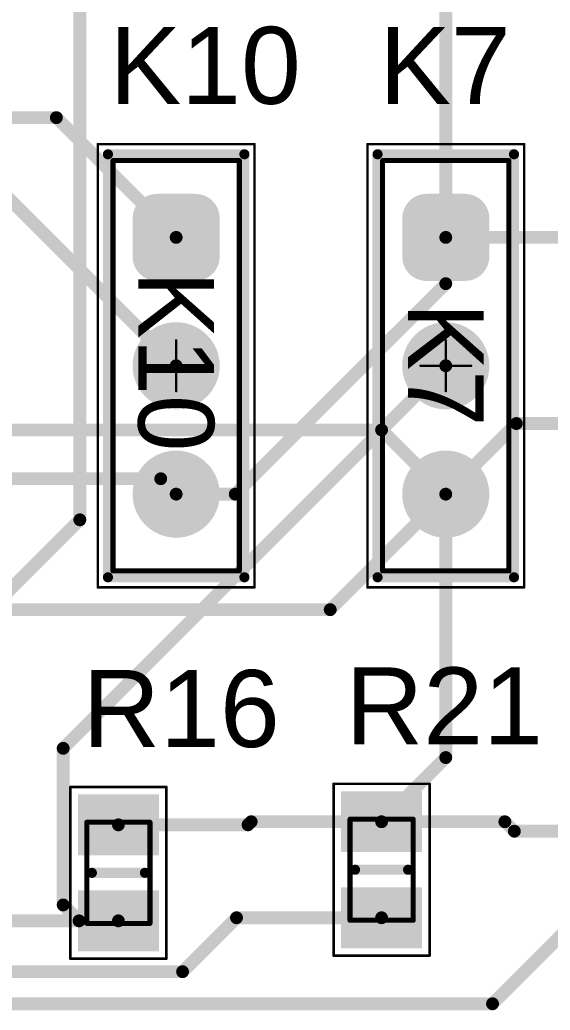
# Model space of a CAD drawing. Header units: millimetres. Extents: x 0.4 to 91.7, y 1.2 to 85.6.
# Drawn here: x 53.42 to 63.91, y 1.47 to 21.07 of the extents above; entities that cross this region are included whole.
import ezdxf

# ---------------------------------------------------------------- set-up
doc = ezdxf.new("R2010")
doc.units = ezdxf.units.MM
for name, color, linetype in [('BottomLayer', 5, 'Continuous'), ('BottomSolder', 6, 'Continuous'), ('Mechanical11', 56, 'Continuous'), ('Mechanical13', 56, 'Continuous'), ('Mechanical15', 56, 'Continuous'), ('Mechanical2', 216, 'Continuous'), ('Mechanical3', 76, 'Continuous'), ('MultiLayer', 9, 'Continuous'), ('PadHoleLayer', 156, 'Continuous'), ('TopLayer', 1, 'Continuous'), ('TopOverlay', 2, 'Continuous'), ('TopPaste', 8, 'Continuous'), ('TopSolder', 216, 'Continuous')]:
    doc.layers.add(name, color=color, linetype=linetype)
doc.styles.add('Arial', font='arial.ttf', dxfattribs={"height": 0.2})

# ---------------------------------------------------------------- blocks, each defined once
blk = doc.blocks.new('0805_9')
at = {"layer": 'TopLayer'}
for points in [[(-1.45, -0.7), (-1.45, 0.7), (-0.45, 0.7), (-0.45, -0.7)], [(0.45, -0.7), (0.45, 0.7), (1.45, 0.7), (1.45, -0.7)]]:
    blk.add_hatch(color=1, dxfattribs=at).paths.add_polyline_path(points)
at = {"layer": 'TopPaste'}
for points in [[(-1.45, -0.7), (-1.45, 0.7), (-0.45, 0.7), (-0.45, -0.7)], [(0.45, -0.7), (0.45, 0.7), (1.45, 0.7), (1.45, -0.7)]]:
    blk.add_hatch(color=8, dxfattribs=at).paths.add_polyline_path(points)
at = {"layer": 'TopSolder'}
for points in [[(-1.552, -0.802), (-1.552, 0.802), (-0.348, 0.802), (-0.348, -0.802)], [(0.348, -0.802), (0.348, 0.802), (1.552, 0.802), (1.552, -0.802)]]:
    blk.add_hatch(color=216, dxfattribs=at).paths.add_polyline_path(points)
at = {"layer": 'Mechanical13', "const_width": 0.1}
for points in [[(1, 0.625), (-1, 0.625)], [(-1, -0.625), (-1, 0.625)], [(1, -0.625), (1, 0.625)], [(1, -0.625), (-1, -0.625)]]:
    blk.add_lwpolyline(points, dxfattribs=at)
at = {"layer": 'Mechanical13', "const_width": 0.05}
for points in [[(-1.025, 0.625, 1), (-0.975, 0.625, 1)], [(-1.025, 0.625, 1), (-0.975, 0.625, 1)], [(0.975, 0.625, 1), (1.025, 0.625, 1)], [(0.975, 0.625, 1), (1.025, 0.625, 1)], [(-1.025, -0.625, 1), (-0.975, -0.625, 1)], [(-1.025, -0.625, 1), (-0.975, -0.625, 1)], [(0.975, -0.625, 1), (1.025, -0.625, 1)], [(0.975, -0.625, 1), (1.025, -0.625, 1)]]:
    blk.add_lwpolyline(points, format="xyb", close=True, dxfattribs=at)
at = {"layer": 'Mechanical15', "const_width": 0.05}
for points in [[(1.7, 0.95), (-1.7, 0.95)], [(-1.7, -0.95), (-1.7, 0.95)], [(1.7, -0.95), (1.7, 0.95)], [(1.7, -0.95), (-1.7, -0.95)]]:
    blk.add_lwpolyline(points, dxfattribs=at)
at = {"layer": 'Mechanical15', "const_width": 0.025}
for points in [[(-1.713, 0.95, 1), (-1.688, 0.95, 1)], [(-1.713, 0.95, 1), (-1.688, 0.95, 1)], [(1.688, 0.95, 1), (1.713, 0.95, 1)], [(1.688, 0.95, 1), (1.713, 0.95, 1)], [(-1.713, -0.95, 1), (-1.688, -0.95, 1)], [(-1.713, -0.95, 1), (-1.688, -0.95, 1)], [(1.688, -0.95, 1), (1.713, -0.95, 1)], [(1.688, -0.95, 1), (1.713, -0.95, 1)]]:
    blk.add_lwpolyline(points, format="xyb", close=True, dxfattribs=at)
at = {"layer": 'TopOverlay', "const_width": 0.2}
blk.add_lwpolyline([(0, -0.525), (0, 0.525)], dxfattribs=at)
at = {"layer": 'TopOverlay', "const_width": 0.1}
for points in [[(-0.05, 0.525, 1), (0.05, 0.525, 1)], [(-0.05, -0.525, 1), (0.05, -0.525, 1)]]:
    blk.add_lwpolyline(points, format="xyb", close=True, dxfattribs=at)
blk = doc.blocks.new('0805_14')
at = {"layer": 'TopLayer'}
for points in [[(-1.45, -0.7), (-1.45, 0.7), (-0.45, 0.7), (-0.45, -0.7)], [(0.45, -0.7), (0.45, 0.7), (1.45, 0.7), (1.45, -0.7)]]:
    blk.add_hatch(color=1, dxfattribs=at).paths.add_polyline_path(points)
at = {"layer": 'TopPaste'}
for points in [[(-1.45, -0.7), (-1.45, 0.7), (-0.45, 0.7), (-0.45, -0.7)], [(0.45, -0.7), (0.45, 0.7), (1.45, 0.7), (1.45, -0.7)]]:
    blk.add_hatch(color=8, dxfattribs=at).paths.add_polyline_path(points)
at = {"layer": 'TopSolder'}
for points in [[(-1.552, -0.802), (-1.552, 0.802), (-0.348, 0.802), (-0.348, -0.802)], [(0.348, -0.802), (0.348, 0.802), (1.552, 0.802), (1.552, -0.802)]]:
    blk.add_hatch(color=216, dxfattribs=at).paths.add_polyline_path(points)
at = {"layer": 'Mechanical13', "const_width": 0.1}
for points in [[(1, 0.625), (-1, 0.625)], [(-1, -0.625), (-1, 0.625)], [(1, -0.625), (1, 0.625)], [(1, -0.625), (-1, -0.625)]]:
    blk.add_lwpolyline(points, dxfattribs=at)
at = {"layer": 'Mechanical13', "const_width": 0.05}
for points in [[(-1.025, 0.625, 1), (-0.975, 0.625, 1)], [(-1.025, 0.625, 1), (-0.975, 0.625, 1)], [(0.975, 0.625, 1), (1.025, 0.625, 1)], [(0.975, 0.625, 1), (1.025, 0.625, 1)], [(-1.025, -0.625, 1), (-0.975, -0.625, 1)], [(-1.025, -0.625, 1), (-0.975, -0.625, 1)], [(0.975, -0.625, 1), (1.025, -0.625, 1)], [(0.975, -0.625, 1), (1.025, -0.625, 1)]]:
    blk.add_lwpolyline(points, format="xyb", close=True, dxfattribs=at)
at = {"layer": 'Mechanical15', "const_width": 0.05}
for points in [[(1.7, 0.95), (-1.7, 0.95)], [(-1.7, -0.95), (-1.7, 0.95)], [(1.7, -0.95), (1.7, 0.95)], [(1.7, -0.95), (-1.7, -0.95)]]:
    blk.add_lwpolyline(points, dxfattribs=at)
at = {"layer": 'Mechanical15', "const_width": 0.025}
for points in [[(-1.712, 0.95, 1), (-1.687, 0.95, 1)], [(-1.712, 0.95, 1), (-1.687, 0.95, 1)], [(1.688, 0.95, 1), (1.713, 0.95, 1)], [(1.688, 0.95, 1), (1.713, 0.95, 1)], [(-1.712, -0.95, 1), (-1.687, -0.95, 1)], [(-1.712, -0.95, 1), (-1.687, -0.95, 1)], [(1.688, -0.95, 1), (1.713, -0.95, 1)], [(1.688, -0.95, 1), (1.713, -0.95, 1)]]:
    blk.add_lwpolyline(points, format="xyb", close=True, dxfattribs=at)
at = {"layer": 'TopOverlay', "const_width": 0.2}
blk.add_lwpolyline([(0, -0.525), (0, 0.525)], dxfattribs=at)
at = {"layer": 'TopOverlay', "const_width": 0.1}
for points in [[(-0.05, 0.525, 1), (0.05, 0.525, 1)], [(-0.05, -0.525, 1), (0.05, -0.525, 1)]]:
    blk.add_lwpolyline(points, format="xyb", close=True, dxfattribs=at)
blk = doc.blocks.new('61300311821_37')
at = {"layer": 'BottomLayer'}
h = blk.add_hatch(color=5, dxfattribs=at)
edge = h.paths.add_edge_path()
edge.add_arc((-2.92, 0.38), 0.38, 90, 180)
edge.add_line((-3.3, 0.38), (-3.3, -0.38))
edge.add_arc((-2.92, -0.38), 0.38, 180, 270)
edge.add_line((-2.92, -0.76), (-2.16, -0.76))
edge.add_arc((-2.16, -0.38), 0.38, 270, 360)
edge.add_line((-1.78, -0.38), (-1.78, 0.38))
edge.add_arc((-2.16, 0.38), 0.38, 0, 90)
edge.add_line((-2.16, 0.76), (-2.92, 0.76))
h = blk.add_hatch(color=5, dxfattribs=at)
edge = h.paths.add_edge_path()
edge.add_arc((0, 0), 0.76, 0, 360)
h = blk.add_hatch(color=5, dxfattribs=at)
edge = h.paths.add_edge_path()
edge.add_arc((2.54, 0), 0.76, 0, 360)
at = {"layer": 'BottomSolder'}
h = blk.add_hatch(color=6, dxfattribs=at)
edge = h.paths.add_edge_path()
edge.add_arc((-2.92, 0.38), 0.482, 90, 180)
edge.add_line((-3.402, 0.38), (-3.402, -0.38))
edge.add_arc((-2.92, -0.38), 0.482, 180, 270)
edge.add_line((-2.92, -0.862), (-2.16, -0.862))
edge.add_arc((-2.16, -0.38), 0.482, 270, 360)
edge.add_line((-1.678, -0.38), (-1.678, 0.38))
edge.add_arc((-2.16, 0.38), 0.482, 0, 90)
edge.add_line((-2.16, 0.862), (-2.92, 0.862))
h = blk.add_hatch(color=6, dxfattribs=at)
edge = h.paths.add_edge_path()
edge.add_arc((0, 0), 0.862, 0, 360)
h = blk.add_hatch(color=6, dxfattribs=at)
edge = h.paths.add_edge_path()
edge.add_arc((2.54, 0), 0.862, 0, 360)
at = {"layer": 'MultiLayer'}
h = blk.add_hatch(color=9, dxfattribs=at)
edge = h.paths.add_edge_path()
edge.add_arc((-2.92, 0.38), 0.38, 90, 180)
edge.add_line((-3.3, 0.38), (-3.3, -0.38))
edge.add_arc((-2.92, -0.38), 0.38, 180, 270)
edge.add_line((-2.92, -0.76), (-2.16, -0.76))
edge.add_arc((-2.16, -0.38), 0.38, 270, 360)
edge.add_line((-1.78, -0.38), (-1.78, 0.38))
edge.add_arc((-2.16, 0.38), 0.38, 0, 90)
edge.add_line((-2.16, 0.76), (-2.92, 0.76))
h = blk.add_hatch(color=9, dxfattribs=at)
edge = h.paths.add_edge_path()
edge.add_arc((0, 0), 0.76, 0, 360)
h = blk.add_hatch(color=9, dxfattribs=at)
edge = h.paths.add_edge_path()
edge.add_arc((2.54, 0), 0.76, 0, 360)
at = {"layer": 'PadHoleLayer'}
h = blk.add_hatch(color=156, dxfattribs=at)
edge = h.paths.add_edge_path()
edge.add_arc((-2.54, 0), 0.51, 0, 360)
h = blk.add_hatch(color=156, dxfattribs=at)
edge = h.paths.add_edge_path()
edge.add_arc((0, 0), 0.51, 0, 360)
h = blk.add_hatch(color=156, dxfattribs=at)
edge = h.paths.add_edge_path()
edge.add_arc((2.54, 0), 0.51, 0, 360)
at = {"layer": 'TopLayer'}
h = blk.add_hatch(color=1, dxfattribs=at)
edge = h.paths.add_edge_path()
edge.add_arc((-2.92, 0.38), 0.38, 90, 180)
edge.add_line((-3.3, 0.38), (-3.3, -0.38))
edge.add_arc((-2.92, -0.38), 0.38, 180, 270)
edge.add_line((-2.92, -0.76), (-2.16, -0.76))
edge.add_arc((-2.16, -0.38), 0.38, 270, 360)
edge.add_line((-1.78, -0.38), (-1.78, 0.38))
edge.add_arc((-2.16, 0.38), 0.38, 0, 90)
edge.add_line((-2.16, 0.76), (-2.92, 0.76))
h = blk.add_hatch(color=1, dxfattribs=at)
edge = h.paths.add_edge_path()
edge.add_arc((0, 0), 0.76, 0, 360)
h = blk.add_hatch(color=1, dxfattribs=at)
edge = h.paths.add_edge_path()
edge.add_arc((2.54, 0), 0.76, 0, 360)
at = {"layer": 'TopSolder'}
h = blk.add_hatch(color=216, dxfattribs=at)
edge = h.paths.add_edge_path()
edge.add_arc((-2.92, 0.38), 0.482, 90, 180)
edge.add_line((-3.402, 0.38), (-3.402, -0.38))
edge.add_arc((-2.92, -0.38), 0.482, 180, 270)
edge.add_line((-2.92, -0.862), (-2.16, -0.862))
edge.add_arc((-2.16, -0.38), 0.482, 270, 360)
edge.add_line((-1.678, -0.38), (-1.678, 0.38))
edge.add_arc((-2.16, 0.38), 0.482, 0, 90)
edge.add_line((-2.16, 0.862), (-2.92, 0.862))
h = blk.add_hatch(color=216, dxfattribs=at)
edge = h.paths.add_edge_path()
edge.add_arc((0, 0), 0.862, 0, 360)
h = blk.add_hatch(color=216, dxfattribs=at)
edge = h.paths.add_edge_path()
edge.add_arc((2.54, 0), 0.862, 0, 360)
at = {"layer": 'Mechanical11', "const_width": 0.1}
for points in [[(-4.06, -1.25), (-4.06, 1.25)], [(4.06, 1.25), (-4.06, 1.25)], [(4.06, -1.25), (4.06, 1.25)], [(4.06, -1.25), (-4.06, -1.25)]]:
    blk.add_lwpolyline(points, dxfattribs=at)
at = {"layer": 'Mechanical11', "const_width": 0.05}
for points in [[(-4.085, 1.25, 1), (-4.035, 1.25, 1)], [(-4.085, 1.25, 1), (-4.035, 1.25, 1)], [(4.035, 1.25, 1), (4.085, 1.25, 1)], [(4.035, 1.25, 1), (4.085, 1.25, 1)], [(-4.085, -1.25, 1), (-4.035, -1.25, 1)], [(-4.085, -1.25, 1), (-4.035, -1.25, 1)], [(4.035, -1.25, 1), (4.085, -1.25, 1)], [(4.035, -1.25, 1), (4.085, -1.25, 1)]]:
    blk.add_lwpolyline(points, format="xyb", close=True, dxfattribs=at)
at = {"layer": 'Mechanical2', "const_width": 0.1}
for points in [[(-4.06, -1.25), (-4.06, 1.25)], [(4.06, 1.25), (-4.06, 1.25)], [(4.06, -1.25), (4.06, 1.25)], [(4.06, -1.25), (-4.06, -1.25)]]:
    blk.add_lwpolyline(points, dxfattribs=at)
at = {"layer": 'Mechanical2', "const_width": 0.05}
for points in [[(-4.085, 1.25, 1), (-4.035, 1.25, 1)], [(-4.085, 1.25, 1), (-4.035, 1.25, 1)], [(4.035, 1.25, 1), (4.085, 1.25, 1)], [(4.035, 1.25, 1), (4.085, 1.25, 1)], [(-4.085, -1.25, 1), (-4.035, -1.25, 1)], [(-4.085, -1.25, 1), (-4.035, -1.25, 1)], [(4.035, -1.25, 1), (4.085, -1.25, 1)], [(4.035, -1.25, 1), (4.085, -1.25, 1)]]:
    blk.add_lwpolyline(points, format="xyb", close=True, dxfattribs=at)
at = {"layer": 'Mechanical3', "const_width": 0.05}
for points in [[(-4.385, -1.55), (-4.385, 1.55)], [(4.385, 1.55), (-4.385, 1.55)], [(4.385, -1.55), (4.385, 1.55)], [(0, -0.5), (0, 0.5)], [(0.5, 0), (-0.5, 0)], [(4.385, -1.55), (-4.385, -1.55)]]:
    blk.add_lwpolyline(points, dxfattribs=at)
at = {"layer": 'Mechanical3', "const_width": 0.025}
for points in [[(-4.398, 1.55, 1), (-4.373, 1.55, 1)], [(-4.398, 1.55, 1), (-4.373, 1.55, 1)], [(4.373, 1.55, 1), (4.398, 1.55, 1)], [(4.373, 1.55, 1), (4.398, 1.55, 1)], [(-0.012, 0.5, 1), (0.012, 0.5, 1)], [(-0.513, 0, 1), (-0.488, 0, 1)], [(0.487, 0, 1), (0.512, 0, 1)], [(-0.012, -0.5, 1), (0.012, -0.5, 1)], [(-4.398, -1.55, 1), (-4.373, -1.55, 1)], [(-4.398, -1.55, 1), (-4.373, -1.55, 1)], [(4.373, -1.55, 1), (4.398, -1.55, 1)], [(4.373, -1.55, 1), (4.398, -1.55, 1)]]:
    blk.add_lwpolyline(points, format="xyb", close=True, dxfattribs=at)
at = {"layer": 'TopOverlay', "const_width": 0.2}
for points in [[(-4.185, -1.35), (-4.185, 1.35)], [(4.185, 1.35), (-4.185, 1.35)], [(4.185, -1.35), (4.185, 1.35)], [(4.185, -1.35), (-4.185, -1.35)]]:
    blk.add_lwpolyline(points, dxfattribs=at)
at = {"layer": 'TopOverlay', "const_width": 0.1}
for points in [[(-4.235, 1.35, 1), (-4.135, 1.35, 1)], [(-4.235, 1.35, 1), (-4.135, 1.35, 1)], [(4.135, 1.35, 1), (4.235, 1.35, 1)], [(4.135, 1.35, 1), (4.235, 1.35, 1)], [(-4.235, -1.35, 1), (-4.135, -1.35, 1)], [(-4.235, -1.35, 1), (-4.135, -1.35, 1)], [(4.135, -1.35, 1), (4.235, -1.35, 1)], [(4.135, -1.35, 1), (4.235, -1.35, 1)]]:
    blk.add_lwpolyline(points, format="xyb", close=True, dxfattribs=at)
at = {"layer": 'Mechanical11'}
blk.add_text('K10', height=1.5, dxfattribs=at).set_placement((-1.874, -0.75))
blk = doc.blocks.new('61300311821_40')
at = {"layer": 'BottomLayer'}
h = blk.add_hatch(color=5, dxfattribs=at)
edge = h.paths.add_edge_path()
edge.add_arc((-2.92, 0.38), 0.38, 90, 180)
edge.add_line((-3.3, 0.38), (-3.3, -0.38))
edge.add_arc((-2.92, -0.38), 0.38, 180, 270)
edge.add_line((-2.92, -0.76), (-2.16, -0.76))
edge.add_arc((-2.16, -0.38), 0.38, 270, 360)
edge.add_line((-1.78, -0.38), (-1.78, 0.38))
edge.add_arc((-2.16, 0.38), 0.38, 0, 90)
edge.add_line((-2.16, 0.76), (-2.92, 0.76))
h = blk.add_hatch(color=5, dxfattribs=at)
edge = h.paths.add_edge_path()
edge.add_arc((0, 0), 0.76, 0, 360)
h = blk.add_hatch(color=5, dxfattribs=at)
edge = h.paths.add_edge_path()
edge.add_arc((2.54, 0), 0.76, 0, 360)
at = {"layer": 'BottomSolder'}
h = blk.add_hatch(color=6, dxfattribs=at)
edge = h.paths.add_edge_path()
edge.add_arc((-2.92, 0.38), 0.482, 90, 180)
edge.add_line((-3.402, 0.38), (-3.402, -0.38))
edge.add_arc((-2.92, -0.38), 0.482, 180, 270)
edge.add_line((-2.92, -0.862), (-2.16, -0.862))
edge.add_arc((-2.16, -0.38), 0.482, 270, 360)
edge.add_line((-1.678, -0.38), (-1.678, 0.38))
edge.add_arc((-2.16, 0.38), 0.482, 0, 90)
edge.add_line((-2.16, 0.862), (-2.92, 0.862))
h = blk.add_hatch(color=6, dxfattribs=at)
edge = h.paths.add_edge_path()
edge.add_arc((0, 0), 0.862, 0, 360)
h = blk.add_hatch(color=6, dxfattribs=at)
edge = h.paths.add_edge_path()
edge.add_arc((2.54, 0), 0.862, 0, 360)
at = {"layer": 'MultiLayer'}
h = blk.add_hatch(color=9, dxfattribs=at)
edge = h.paths.add_edge_path()
edge.add_arc((-2.92, 0.38), 0.38, 90, 180)
edge.add_line((-3.3, 0.38), (-3.3, -0.38))
edge.add_arc((-2.92, -0.38), 0.38, 180, 270)
edge.add_line((-2.92, -0.76), (-2.16, -0.76))
edge.add_arc((-2.16, -0.38), 0.38, 270, 360)
edge.add_line((-1.78, -0.38), (-1.78, 0.38))
edge.add_arc((-2.16, 0.38), 0.38, 0, 90)
edge.add_line((-2.16, 0.76), (-2.92, 0.76))
h = blk.add_hatch(color=9, dxfattribs=at)
edge = h.paths.add_edge_path()
edge.add_arc((0, 0), 0.76, 0, 360)
h = blk.add_hatch(color=9, dxfattribs=at)
edge = h.paths.add_edge_path()
edge.add_arc((2.54, 0), 0.76, 0, 360)
at = {"layer": 'PadHoleLayer'}
h = blk.add_hatch(color=156, dxfattribs=at)
edge = h.paths.add_edge_path()
edge.add_arc((-2.54, 0), 0.51, 0, 360)
h = blk.add_hatch(color=156, dxfattribs=at)
edge = h.paths.add_edge_path()
edge.add_arc((0, 0), 0.51, 0, 360)
h = blk.add_hatch(color=156, dxfattribs=at)
edge = h.paths.add_edge_path()
edge.add_arc((2.54, 0), 0.51, 0, 360)
at = {"layer": 'TopLayer'}
h = blk.add_hatch(color=1, dxfattribs=at)
edge = h.paths.add_edge_path()
edge.add_arc((-2.92, 0.38), 0.38, 90, 180)
edge.add_line((-3.3, 0.38), (-3.3, -0.38))
edge.add_arc((-2.92, -0.38), 0.38, 180, 270)
edge.add_line((-2.92, -0.76), (-2.16, -0.76))
edge.add_arc((-2.16, -0.38), 0.38, 270, 360)
edge.add_line((-1.78, -0.38), (-1.78, 0.38))
edge.add_arc((-2.16, 0.38), 0.38, 0, 90)
edge.add_line((-2.16, 0.76), (-2.92, 0.76))
h = blk.add_hatch(color=1, dxfattribs=at)
edge = h.paths.add_edge_path()
edge.add_arc((0, 0), 0.76, 0, 360)
h = blk.add_hatch(color=1, dxfattribs=at)
edge = h.paths.add_edge_path()
edge.add_arc((2.54, 0), 0.76, 0, 360)
at = {"layer": 'TopSolder'}
h = blk.add_hatch(color=216, dxfattribs=at)
edge = h.paths.add_edge_path()
edge.add_arc((-2.92, 0.38), 0.482, 90, 180)
edge.add_line((-3.402, 0.38), (-3.402, -0.38))
edge.add_arc((-2.92, -0.38), 0.482, 180, 270)
edge.add_line((-2.92, -0.862), (-2.16, -0.862))
edge.add_arc((-2.16, -0.38), 0.482, 270, 360)
edge.add_line((-1.678, -0.38), (-1.678, 0.38))
edge.add_arc((-2.16, 0.38), 0.482, 0, 90)
edge.add_line((-2.16, 0.862), (-2.92, 0.862))
h = blk.add_hatch(color=216, dxfattribs=at)
edge = h.paths.add_edge_path()
edge.add_arc((0, 0), 0.862, 0, 360)
h = blk.add_hatch(color=216, dxfattribs=at)
edge = h.paths.add_edge_path()
edge.add_arc((2.54, 0), 0.862, 0, 360)
at = {"layer": 'Mechanical11', "const_width": 0.1}
for points in [[(-4.06, -1.25), (-4.06, 1.25)], [(4.06, 1.25), (-4.06, 1.25)], [(4.06, -1.25), (4.06, 1.25)], [(4.06, -1.25), (-4.06, -1.25)]]:
    blk.add_lwpolyline(points, dxfattribs=at)
at = {"layer": 'Mechanical11', "const_width": 0.05}
for points in [[(-4.085, 1.25, 1), (-4.035, 1.25, 1)], [(-4.085, 1.25, 1), (-4.035, 1.25, 1)], [(4.035, 1.25, 1), (4.085, 1.25, 1)], [(4.035, 1.25, 1), (4.085, 1.25, 1)], [(-4.085, -1.25, 1), (-4.035, -1.25, 1)], [(-4.085, -1.25, 1), (-4.035, -1.25, 1)], [(4.035, -1.25, 1), (4.085, -1.25, 1)], [(4.035, -1.25, 1), (4.085, -1.25, 1)]]:
    blk.add_lwpolyline(points, format="xyb", close=True, dxfattribs=at)
at = {"layer": 'Mechanical2', "const_width": 0.1}
for points in [[(-4.06, -1.25), (-4.06, 1.25)], [(4.06, 1.25), (-4.06, 1.25)], [(4.06, -1.25), (4.06, 1.25)], [(4.06, -1.25), (-4.06, -1.25)]]:
    blk.add_lwpolyline(points, dxfattribs=at)
at = {"layer": 'Mechanical2', "const_width": 0.05}
for points in [[(-4.085, 1.25, 1), (-4.035, 1.25, 1)], [(-4.085, 1.25, 1), (-4.035, 1.25, 1)], [(4.035, 1.25, 1), (4.085, 1.25, 1)], [(4.035, 1.25, 1), (4.085, 1.25, 1)], [(-4.085, -1.25, 1), (-4.035, -1.25, 1)], [(-4.085, -1.25, 1), (-4.035, -1.25, 1)], [(4.035, -1.25, 1), (4.085, -1.25, 1)], [(4.035, -1.25, 1), (4.085, -1.25, 1)]]:
    blk.add_lwpolyline(points, format="xyb", close=True, dxfattribs=at)
at = {"layer": 'Mechanical3', "const_width": 0.05}
for points in [[(-4.385, -1.55), (-4.385, 1.55)], [(4.385, 1.55), (-4.385, 1.55)], [(4.385, -1.55), (4.385, 1.55)], [(0, -0.5), (0, 0.5)], [(0.5, 0), (-0.5, 0)], [(4.385, -1.55), (-4.385, -1.55)]]:
    blk.add_lwpolyline(points, dxfattribs=at)
at = {"layer": 'Mechanical3', "const_width": 0.025}
for points in [[(-4.398, 1.55, 1), (-4.373, 1.55, 1)], [(-4.398, 1.55, 1), (-4.373, 1.55, 1)], [(4.373, 1.55, 1), (4.398, 1.55, 1)], [(4.373, 1.55, 1), (4.398, 1.55, 1)], [(-0.012, 0.5, 1), (0.012, 0.5, 1)], [(-0.512, 0, 1), (-0.487, 0, 1)], [(0.488, 0, 1), (0.513, 0, 1)], [(-0.012, -0.5, 1), (0.012, -0.5, 1)], [(-4.398, -1.55, 1), (-4.373, -1.55, 1)], [(-4.398, -1.55, 1), (-4.373, -1.55, 1)], [(4.373, -1.55, 1), (4.398, -1.55, 1)], [(4.373, -1.55, 1), (4.398, -1.55, 1)]]:
    blk.add_lwpolyline(points, format="xyb", close=True, dxfattribs=at)
at = {"layer": 'TopOverlay', "const_width": 0.2}
for points in [[(-4.185, -1.35), (-4.185, 1.35)], [(4.185, 1.35), (-4.185, 1.35)], [(4.185, -1.35), (4.185, 1.35)], [(4.185, -1.35), (-4.185, -1.35)]]:
    blk.add_lwpolyline(points, dxfattribs=at)
at = {"layer": 'TopOverlay', "const_width": 0.1}
for points in [[(-4.235, 1.35, 1), (-4.135, 1.35, 1)], [(-4.235, 1.35, 1), (-4.135, 1.35, 1)], [(4.135, 1.35, 1), (4.235, 1.35, 1)], [(4.135, 1.35, 1), (4.235, 1.35, 1)], [(-4.235, -1.35, 1), (-4.135, -1.35, 1)], [(-4.235, -1.35, 1), (-4.135, -1.35, 1)], [(4.135, -1.35, 1), (4.235, -1.35, 1)], [(4.135, -1.35, 1), (4.235, -1.35, 1)]]:
    blk.add_lwpolyline(points, format="xyb", close=True, dxfattribs=at)
at = {"layer": 'Mechanical11'}
blk.add_text('K7', height=1.5, dxfattribs=at).set_placement((-1.25, -0.75))

msp = doc.modelspace()

# ---------------------------------------------------------------- linework, layer by layer
at = {"layer": 'BottomLayer', "const_width": 0.254}
for points in [[(34.651, 19.134), (54.145, 19.134)], [(54.145, 19.134), (56.515, 16.764)], [(52.113, 18.626), (56.515, 14.224)], [(61.849, 16.764), (66.294, 16.764)], [(61.849, 11.684), (63.246, 13.081)], [(63.246, 13.081), (67.477, 13.081)], [(48.641, 12.954), (60.579, 12.954)], [(60.579, 12.954), (61.849, 11.684)], [(49.759, 11.989), (56.21, 11.989)], [(56.21, 11.989), (56.515, 11.684)], [(59.563, 9.398), (61.849, 11.684)], [(47.752, 9.398), (59.563, 9.398)]]:
    msp.add_lwpolyline(points, dxfattribs=at)
at = {"layer": 'BottomLayer', "const_width": 0.127}
for points in [[(54.081, 19.134, 1), (54.208, 19.134, 1)], [(54.081, 19.134, 1), (54.208, 19.134, 1)], [(56.451, 16.764, 1), (56.578, 16.764, 1)], [(61.785, 16.764, 1), (61.912, 16.764, 1)], [(56.451, 14.224, 1), (56.578, 14.224, 1)], [(63.182, 13.081, 1), (63.309, 13.081, 1)], [(63.182, 13.081, 1), (63.309, 13.081, 1)], [(60.515, 12.954, 1), (60.642, 12.954, 1)], [(60.515, 12.954, 1), (60.642, 12.954, 1)], [(56.146, 11.989, 1), (56.273, 11.989, 1)], [(56.146, 11.989, 1), (56.273, 11.989, 1)], [(56.451, 11.684, 1), (56.578, 11.684, 1)], [(61.785, 11.684, 1), (61.912, 11.684, 1)], [(61.785, 11.684, 1), (61.912, 11.684, 1)], [(61.785, 11.684, 1), (61.912, 11.684, 1)], [(59.499, 9.398, 1), (59.626, 9.398, 1)], [(59.499, 9.398, 1), (59.626, 9.398, 1)]]:
    msp.add_lwpolyline(points, format="xyb", close=True, dxfattribs=at)
at = {"layer": 'TopLayer', "const_width": 0.254}
for points in [[(54.61, 11.176), (54.61, 38.481)], [(61.849, 16.764), (61.849, 26.67)], [(61.849, 15.849), (61.849, 16.764)], [(57.683, 11.684), (61.849, 15.849)], [(54.28, 6.655), (61.849, 14.224)], [(56.515, 11.684), (57.683, 11.684)], [(61.849, 6.472), (61.849, 11.684)], [(53.035, 9.601), (54.61, 11.176)], [(54.28, 3.556), (54.28, 6.655)], [(60.579, 5.202), (61.849, 6.472)], [(57.937, 5.141), (57.998, 5.202)], [(57.998, 5.202), (60.579, 5.202)], [(60.579, 5.202), (63.017, 5.202)], [(63.017, 5.202), (63.205, 5.014)], [(55.372, 5.141), (57.937, 5.141)], [(63.205, 5.014), (65.659, 5.014)], [(54.28, 3.556), (54.595, 3.241)], [(51.574, 3.241), (54.595, 3.241)], [(54.595, 3.241), (55.372, 3.241)], [(56.642, 2.235), (57.709, 3.302)], [(57.709, 3.302), (60.579, 3.302)], [(62.774, 1.6), (64.287, 3.114)], [(51.181, 2.235), (56.642, 2.235)], [(29.439, 1.6), (62.774, 1.6)]]:
    msp.add_lwpolyline(points, dxfattribs=at)
at = {"layer": 'TopLayer', "const_width": 0.127}
for points in [[(61.785, 16.764, 1), (61.912, 16.764, 1)], [(61.785, 16.764, 1), (61.912, 16.764, 1)], [(61.785, 15.849, 1), (61.912, 15.849, 1)], [(61.785, 15.849, 1), (61.912, 15.849, 1)], [(61.785, 14.224, 1), (61.912, 14.224, 1)], [(56.451, 11.684, 1), (56.578, 11.684, 1)], [(57.62, 11.684, 1), (57.747, 11.684, 1)], [(57.62, 11.684, 1), (57.747, 11.684, 1)], [(61.785, 11.684, 1), (61.912, 11.684, 1)], [(54.546, 11.176, 1), (54.673, 11.176, 1)], [(54.546, 11.176, 1), (54.673, 11.176, 1)], [(54.216, 6.655, 1), (54.343, 6.655, 1)], [(54.216, 6.655, 1), (54.343, 6.655, 1)], [(61.785, 6.472, 1), (61.912, 6.472, 1)], [(61.785, 6.472, 1), (61.912, 6.472, 1)], [(57.935, 5.202, 1), (58.062, 5.202, 1)], [(57.935, 5.202, 1), (58.062, 5.202, 1)], [(60.515, 5.202, 1), (60.642, 5.202, 1)], [(60.515, 5.202, 1), (60.642, 5.202, 1)], [(60.515, 5.202, 1), (60.642, 5.202, 1)], [(62.954, 5.202, 1), (63.081, 5.202, 1)], [(62.954, 5.202, 1), (63.081, 5.202, 1)], [(55.308, 5.141, 1), (55.435, 5.141, 1)], [(57.874, 5.141, 1), (58.001, 5.141, 1)], [(57.874, 5.141, 1), (58.001, 5.141, 1)], [(63.142, 5.014, 1), (63.269, 5.014, 1)], [(63.142, 5.014, 1), (63.269, 5.014, 1)], [(54.216, 3.556, 1), (54.343, 3.556, 1)], [(54.216, 3.556, 1), (54.343, 3.556, 1)], [(54.531, 3.241, 1), (54.658, 3.241, 1)], [(54.531, 3.241, 1), (54.658, 3.241, 1)], [(54.531, 3.241, 1), (54.658, 3.241, 1)], [(55.308, 3.241, 1), (55.435, 3.241, 1)], [(57.645, 3.302, 1), (57.772, 3.302, 1)], [(57.645, 3.302, 1), (57.772, 3.302, 1)], [(60.515, 3.302, 1), (60.642, 3.302, 1)], [(56.578, 2.235, 1), (56.705, 2.235, 1)], [(56.578, 2.235, 1), (56.705, 2.235, 1)], [(62.71, 1.6, 1), (62.837, 1.6, 1)], [(62.71, 1.6, 1), (62.837, 1.6, 1)]]:
    msp.add_lwpolyline(points, format="xyb", close=True, dxfattribs=at)

# ---------------------------------------------------------------- block references
at = {"rotation": 270}
for name, p in [('61300311821_37', (56.515, 14.224)), ('61300311821_40', (61.849, 14.224)), ('0805_14', (55.372, 4.191)), ('0805_9', (60.579, 4.252))]:
    msp.add_blockref(name, p, dxfattribs=at)

# ---------------------------------------------------------------- texts
at = {"layer": 'TopOverlay', "style": 'Arial'}
for s, p in [('K10', (55.194, 19.406)), ('K7', (60.528, 19.406)), ('R21', (59.867, 6.731)), ('R16', (54.66, 6.68))]:
    msp.add_text(s, height=1.524, dxfattribs=at).set_placement(p)

doc.saveas('drawing.dxf')
